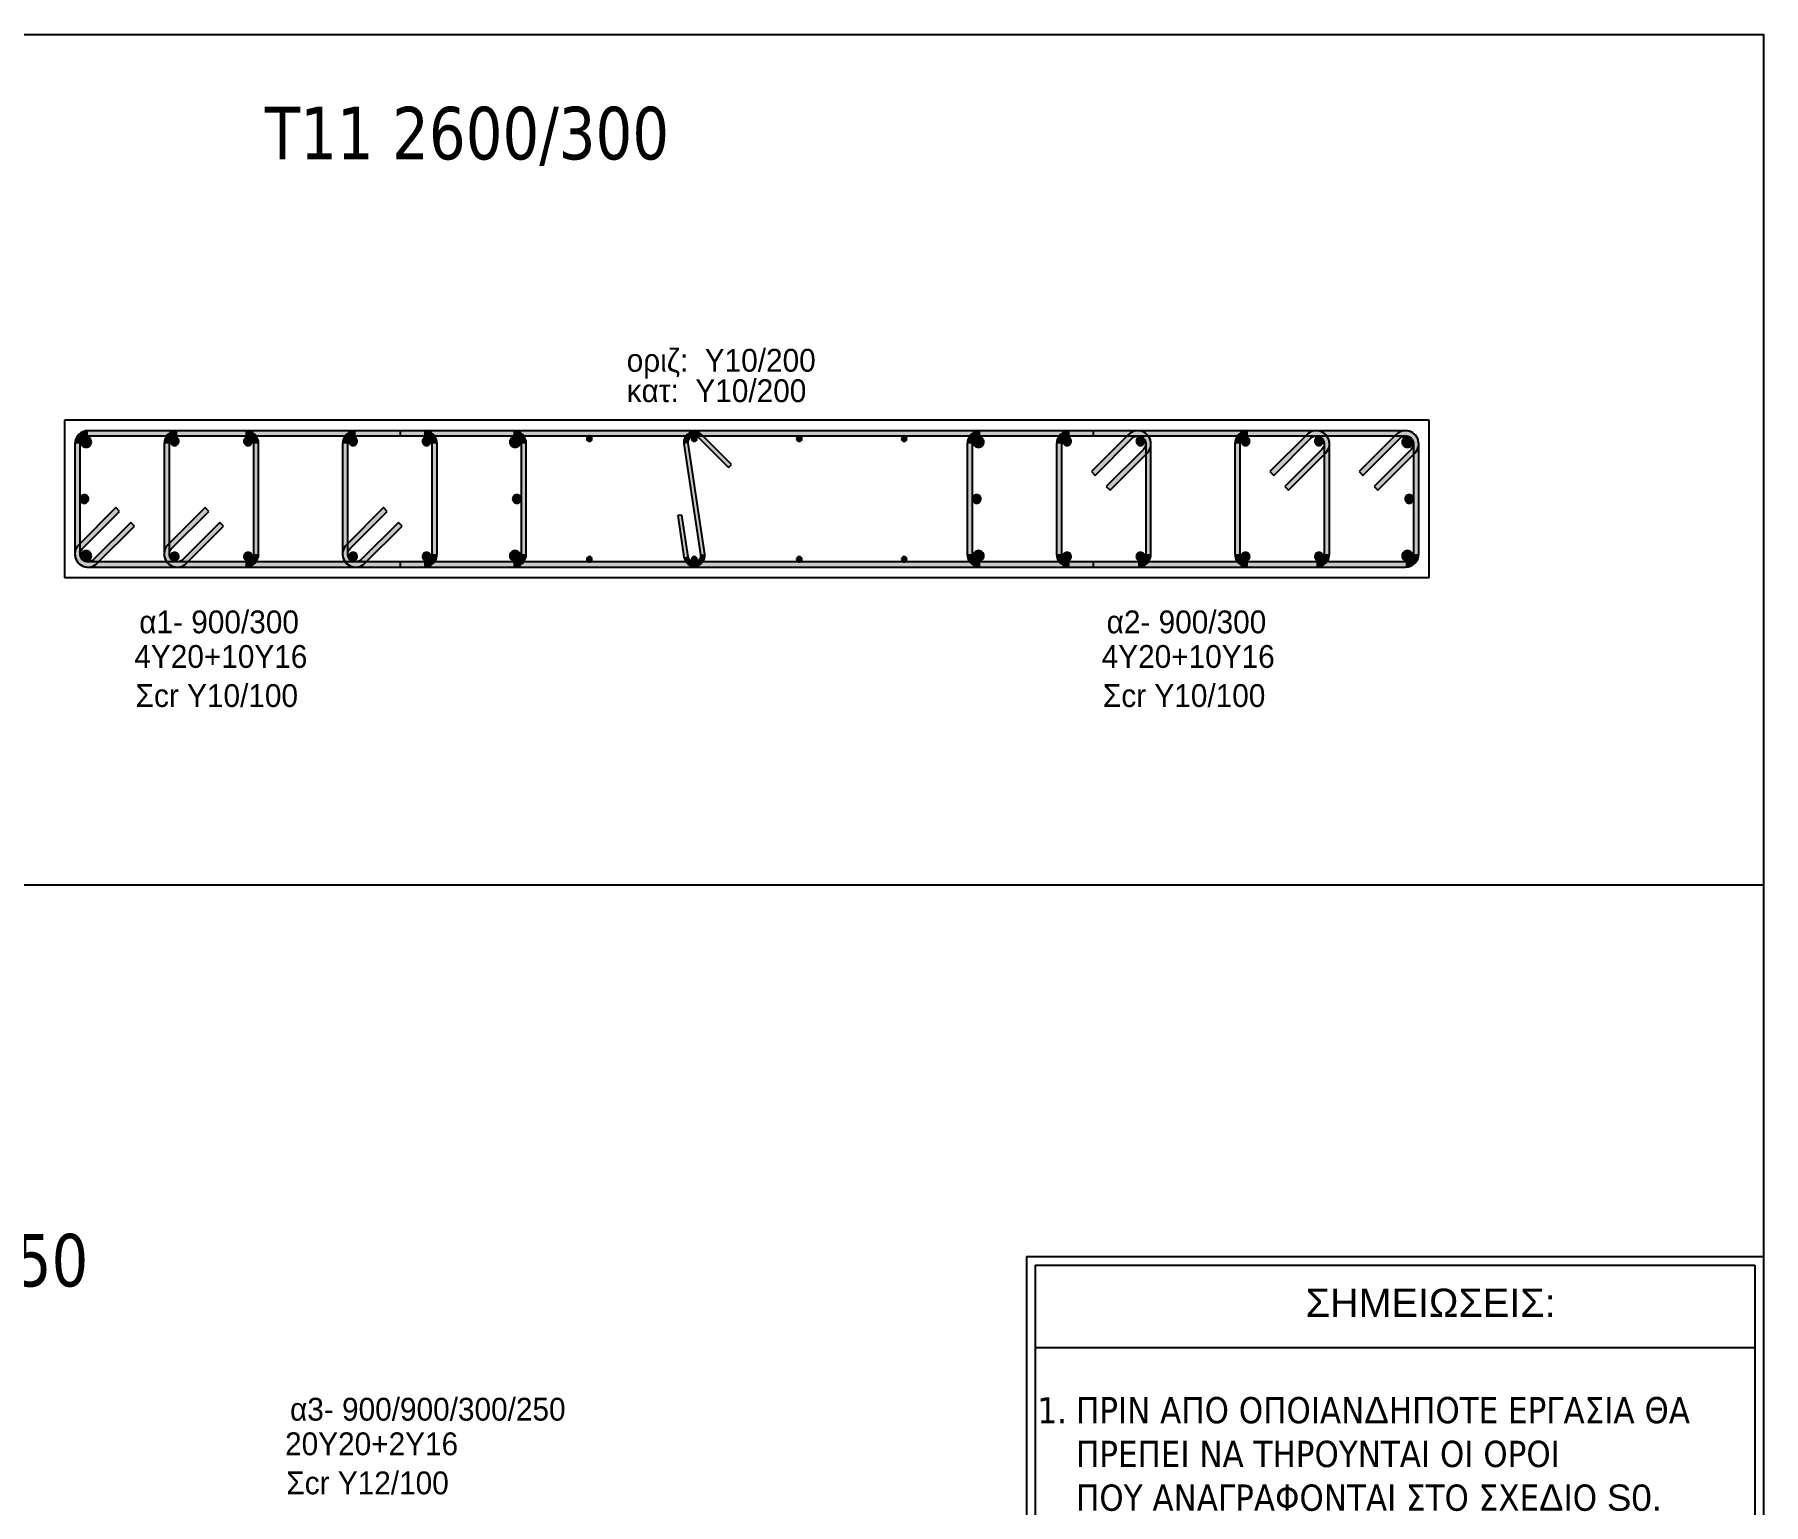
# Model space of a CAD drawing. Header units: millimetres. Extents: x -2171 to 1563, y -1758 to -1505.
# Drawn here: x 244 to 260.46, y -1604.26 to -1590.25 of the extents above; entities that cross this region are included whole.
import ezdxf

# ---------------------------------------------------------------- set-up
doc = ezdxf.new("R2010")
doc.units = ezdxf.units.MM
for name, color, linetype in [('-S-A3 PAGE', 3, 'Continuous'), ('-S_TEXT', 3, 'Continuous'), ('Col_Det', 7, 'Continuous'), ('Col_Det_Fill', 7, 'Continuous'), ('Geo_Col_Pro_1', 7, 'Continuous'), ('pinakaki', 153, 'Continuous')]:
    doc.layers.add(name, color=color, linetype=linetype)
doc.styles.add('S1Arl22_b_934_161', font='arial.ttf', dxfattribs={"width": 0.933629, "height": 0.002175})
doc.styles.get("Standard").update_dxf_attribs({"font": 'tahoma.ttf'})

# ---------------------------------------------------------------- blocks, each defined once
blk = doc.blocks.new('PINAKAKI')
at = {"layer": '-S-A3 PAGE', "ltscale": 5}
blk.add_line((121995.588, -208359.262), (121988.733, -208359.262), dxfattribs=at)
at = {"color": 0}
for p, q in [((121988.65, -208358.392), (121988.65, -208373.351)), ((121988.65, -208358.392), (121995.67, -208358.392)), ((121995.67, -208358.392), (121995.669, -208370.631)), ((121988.733, -208358.475), (121988.733, -208370.548)), ((121988.733, -208358.475), (121995.588, -208358.475)), ((121995.588, -208358.475), (121995.588, -208370.548))]:
    blk.add_line(p, q, dxfattribs=at)
at = {"layer": '-S_TEXT', "color": 3}
blk.add_text('1.', height=0.25, dxfattribs=at).set_placement((121988.755, -208359.983))
at = {"layer": '-S_TEXT', "color": 3, "insert": (121989.123, -208359.731), "char_height": 0.25, "attachment_point": 1}
blk.add_mtext_dynamic_manual_height_columns('ΠΡΙΝ ΑΠΟ ΟΠΟΙΑΝ{\\fArial|b0|i0|c186|p34;Δ}ΗΠΟΤΕ ΕΡΓΑΣΙΑ ΘΑ ΠΡΕΠΕΙ ΝΑ ΤΗΡΟΥΝΤΑΙ ΟΙ ΟΡΟΙ\\PΠΟΥ ΑΝΑΓΡΑΦΟΝΤΑΙ ΣΤΟ ΣΧΕ{\\fArial|b0|i0|c186|p34;Δ}ΙΟ {\\fArial|b0|i0|c186|p34;S0.}', width=6.38621, gutter_width=1, heights=[0], dxfattribs=at)
at = {"layer": 'pinakaki', "ltscale": 0.005, "insert": (121991.31, -208358.698), "char_height": 0.26955, "width": 6.67467, "attachment_point": 1}
blk.add_mtext('{\\fArial|b0|i0|c161|p34;ΣΗΜΕΙΩΣΕΙΣ:}', dxfattribs=at)

msp = doc.modelspace()

# ---------------------------------------------------------------- hatches: boundary and pattern name
at = {"layer": 'Col_Det_Fill'}
for color, points in [(252, [(244.5065, -1594.0747), (244.5065, -1594.0247, 0.4142136), (244.3815, -1594.1497), (244.4315, -1594.1497, -0.4142136)]), (252, [(244.4315, -1594.1497), (244.3815, -1594.1497), (244.3815, -1595.1997), (244.4315, -1595.1997)]), (12, [(244.4389, -1594.132, 0.4142136), (244.4889, -1594.182, 0.4142136), (244.5389, -1594.132, 0.4142136), (244.4889, -1594.082, 0.4142136)]), (252, [(248.5565, -1594.0747), (248.5565, -1594.0247), (244.5065, -1594.0247), (244.5065, -1594.0747)]), (252, [(245.3565, -1594.0747), (245.3565, -1594.0247, 0.4142136), (245.2315, -1594.1497), (245.2815, -1594.1497, -0.4142136)]), (252, [(245.2815, -1594.1497), (245.2315, -1594.1497), (245.2315, -1595.1997), (245.2815, -1595.1997)]), (56, [(245.2918, -1594.125, 0.4142136), (245.3318, -1594.165, 0.4142136), (245.3718, -1594.125, 0.4142136), (245.3318, -1594.085, 0.4142136)]), (252, [(246.0065, -1594.0747), (246.0065, -1594.0247), (245.3565, -1594.0247), (245.3565, -1594.0747)]), (56, [(245.9913, -1594.125, 0.4142136), (246.0313, -1594.165, 0.4142136), (246.0713, -1594.125, 0.4142136), (246.0313, -1594.085, 0.4142136)]), (252, [(246.0815, -1594.1497), (246.1315, -1594.1497, 0.4142136), (246.0065, -1594.0247), (246.0065, -1594.0747, -0.4142136)]), (252, [(246.0815, -1595.1997), (246.1315, -1595.1997), (246.1315, -1594.1497), (246.0815, -1594.1497)]), (252, [(247.0565, -1594.0747), (247.0565, -1594.0247, 0.4142136), (246.9315, -1594.1497), (246.9815, -1594.1497, -0.4142136)]), (252, [(246.9815, -1594.1497), (246.9315, -1594.1497), (246.9315, -1595.1997), (246.9815, -1595.1997)]), (56, [(246.9918, -1594.125, 0.4142136), (247.0318, -1594.165, 0.4142136), (247.0718, -1594.125, 0.4142136), (247.0318, -1594.085, 0.4142136)]), (252, [(247.7065, -1594.0747), (247.7065, -1594.0247), (247.0565, -1594.0247), (247.0565, -1594.0747)]), (252, [(254.0831, -1594.0747), (254.0831, -1594.0247), (247.48, -1594.0247), (247.48, -1594.0747)]), (56, [(247.6913, -1594.125, 0.4142136), (247.7313, -1594.165, 0.4142136), (247.7713, -1594.125, 0.4142136), (247.7313, -1594.085, 0.4142136)]), (252, [(247.7815, -1594.1497), (247.8315, -1594.1497, 0.4142136), (247.7065, -1594.0247), (247.7065, -1594.0747, -0.4142136)]), (252, [(247.7815, -1595.1997), (247.8315, -1595.1997), (247.8315, -1594.1497), (247.7815, -1594.1497)]), (12, [(248.5242, -1594.132, 0.4142136), (248.5742, -1594.182, 0.4142136), (248.6242, -1594.132, 0.4142136), (248.5742, -1594.082, 0.4142136)]), (252, [(248.6315, -1594.1497), (248.6815, -1594.1497, 0.4142136), (248.5565, -1594.0247), (248.5565, -1594.0747, -0.4142136)]), (252, [(248.6315, -1595.1997), (248.6815, -1595.1997), (248.6815, -1594.1497), (248.6315, -1594.1497)]), (133, [(249.2569, -1594.0997, 0.4142136), (249.2819, -1594.1247, 0.4142136), (249.3069, -1594.0997, 0.4142136), (249.2819, -1594.0747, 0.4142136)]), (252, [(250.1828, -1594.1495), (250.2223, -1594.1436, -0.7233449), (250.3241, -1594.0923), (250.3524, -1594.064, 0.7233449)]), (252, [(250.341, -1595.2058), (250.3806, -1595.1999), (250.2223, -1594.1436), (250.1828, -1594.1495)]), (133, [(250.2567, -1594.0997, 0.4142136), (250.2817, -1594.1247, 0.4142136), (250.3067, -1594.0997, 0.4142136), (250.2817, -1594.0747, 0.4142136)]), (252, [(250.3524, -1594.064), (250.3241, -1594.0923), (250.6069, -1594.3751), (250.6352, -1594.3468)]), (133, [(251.2564, -1594.0997, 0.4142136), (251.2814, -1594.1247, 0.4142136), (251.3064, -1594.0997, 0.4142136), (251.2814, -1594.0747, 0.4142136)]), (133, [(252.2562, -1594.0997, 0.4142136), (252.2812, -1594.1247, 0.4142136), (252.3062, -1594.0997, 0.4142136), (252.2812, -1594.0747, 0.4142136)]), (252, [(253.0065, -1594.0747), (253.0065, -1594.0247, 0.4142136), (252.8815, -1594.1497), (252.9315, -1594.1497, -0.4142136)]), (252, [(252.9315, -1594.1497), (252.8815, -1594.1497), (252.8815, -1595.1997), (252.9315, -1595.1997)]), (12, [(253.0389, -1594.132, 0.4142136), (252.9889, -1594.082, 0.4142136), (252.9389, -1594.132, 0.4142136), (252.9889, -1594.182, 0.4142136)]), (252, [(257.0565, -1594.0747), (257.0565, -1594.0247), (253.0065, -1594.0247), (253.0065, -1594.0747)]), (252, [(253.8565, -1594.0747), (253.8565, -1594.0247, 0.4142136), (253.7315, -1594.1497), (253.7815, -1594.1497, -0.4142136)]), (252, [(253.7815, -1594.1497), (253.7315, -1594.1497), (253.7315, -1595.1997), (253.7815, -1595.1997)]), (56, [(253.8718, -1594.125, 0.4142136), (253.8318, -1594.085, 0.4142136), (253.7918, -1594.125, 0.4142136), (253.8318, -1594.165, 0.4142136)]), (252, [(254.5065, -1594.0747), (254.5065, -1594.0247), (253.8565, -1594.0247), (253.8565, -1594.0747)]), (252, [(254.4535, -1594.0967), (254.4182, -1594.0613), (254.0646, -1594.4149), (254.1, -1594.4502)]), (252, [(254.5815, -1594.1497), (254.6315, -1594.1497, 0.6681786), (254.4182, -1594.0613), (254.4535, -1594.0967, -0.6681786)]), (56, [(254.5713, -1594.125, 0.4142136), (254.5313, -1594.085, 0.4142136), (254.4913, -1594.125, 0.4142136), (254.5313, -1594.165, 0.4142136)]), (252, [(254.5596, -1594.2027), (254.5949, -1594.2381, 0.6681786), (254.5065, -1594.0247), (254.5065, -1594.0747, -0.6681786)]), (252, [(254.5815, -1595.1997), (254.6315, -1595.1997), (254.6315, -1594.1497), (254.5815, -1594.1497)]), (252, [(255.5565, -1594.0747), (255.5565, -1594.0247, 0.4142136), (255.4315, -1594.1497), (255.4815, -1594.1497, -0.4142136)]), (252, [(255.4815, -1594.1497), (255.4315, -1594.1497), (255.4315, -1595.1997), (255.4815, -1595.1997)]), (56, [(255.5718, -1594.125, 0.4142136), (255.5318, -1594.085, 0.4142136), (255.4918, -1594.125, 0.4142136), (255.5318, -1594.165, 0.4142136)]), (252, [(256.2065, -1594.0747), (256.2065, -1594.0247), (255.5565, -1594.0247), (255.5565, -1594.0747)]), (252, [(256.1535, -1594.0967), (256.1182, -1594.0613), (255.7646, -1594.4149), (255.8, -1594.4502)]), (252, [(256.2815, -1594.1497), (256.3315, -1594.1497, 0.6681786), (256.1182, -1594.0613), (256.1535, -1594.0967, -0.6681786)]), (56, [(256.2713, -1594.125, 0.4142136), (256.2313, -1594.085, 0.4142136), (256.1913, -1594.125, 0.4142136), (256.2313, -1594.165, 0.4142136)]), (252, [(256.2596, -1594.2027), (256.2949, -1594.2381, 0.6681786), (256.2065, -1594.0247), (256.2065, -1594.0747, -0.6681786)]), (252, [(256.2815, -1595.1997), (256.3315, -1595.1997), (256.3315, -1594.1497), (256.2815, -1594.1497)]), (252, [(257.0035, -1594.0967), (256.9682, -1594.0613), (256.6146, -1594.4149), (256.65, -1594.4502)]), (252, [(257.1315, -1594.1497), (257.1815, -1594.1497, 0.6681786), (256.9682, -1594.0613), (257.0035, -1594.0967, -0.6681786)]), (12, [(257.1242, -1594.132, 0.4142136), (257.0742, -1594.082, 0.4142136), (257.0242, -1594.132, 0.4142136), (257.0742, -1594.182, 0.4142136)]), (252, [(257.1096, -1594.2027), (257.1449, -1594.2381, 0.6681786), (257.0565, -1594.0247), (257.0565, -1594.0747, -0.6681786)]), (252, [(257.1315, -1595.1997), (257.1815, -1595.1997), (257.1815, -1594.1497), (257.1315, -1594.1497)]), (252, [(254.206, -1594.5563), (254.2414, -1594.5916), (254.5949, -1594.2381), (254.5596, -1594.2027)]), (252, [(255.906, -1594.5563), (255.9414, -1594.5916), (256.2949, -1594.2381), (256.2596, -1594.2027)]), (252, [(256.756, -1594.5563), (256.7914, -1594.5916), (257.1449, -1594.2381), (257.1096, -1594.2027)]), (12, [(244.4315, -1594.6747, 0.4142136), (244.4715, -1594.7147, 0.4142136), (244.5115, -1594.6747, 0.4142136), (244.4715, -1594.6347, 0.4142136)]), (12, [(248.5515, -1594.6747, 0.4142136), (248.5915, -1594.7147, 0.4142136), (248.6315, -1594.6747, 0.4142136), (248.5915, -1594.6347, 0.4142136)]), (12, [(253.0115, -1594.6747, 0.4142136), (252.9715, -1594.6347, 0.4142136), (252.9315, -1594.6747, 0.4142136), (252.9715, -1594.7147, 0.4142136)]), (12, [(257.1315, -1594.6747, 0.4142136), (257.0915, -1594.6347, 0.4142136), (257.0515, -1594.6747, 0.4142136), (257.0915, -1594.7147, 0.4142136)]), (252, [(244.8071, -1594.7931), (244.7717, -1594.7578), (244.4182, -1595.1113), (244.4535, -1595.1467)]), (252, [(245.6571, -1594.7931), (245.6217, -1594.7578), (245.2682, -1595.1113), (245.3035, -1595.1467)]), (252, [(247.3571, -1594.7931), (247.3217, -1594.7578), (246.9682, -1595.1113), (247.0035, -1595.1467)]), (252, [(244.5596, -1595.2527), (244.5949, -1595.2881), (244.9485, -1594.9345), (244.9131, -1594.8992)]), (252, [(245.4096, -1595.2527), (245.4449, -1595.2881), (245.7985, -1594.9345), (245.7631, -1594.8992)]), (252, [(247.1096, -1595.2527), (247.1449, -1595.2881), (247.4985, -1594.9345), (247.4631, -1594.8992)]), (252, [(250.1631, -1594.828), (250.1235, -1594.8339), (250.1828, -1595.2295), (250.2223, -1595.2236)]), (252, [(244.4535, -1595.1467), (244.4182, -1595.1113, 0.6681786), (244.5065, -1595.3247), (244.5065, -1595.2747, -0.6681786)]), (252, [(245.3035, -1595.1467), (245.2682, -1595.1113, 0.6681786), (245.3565, -1595.3247), (245.3565, -1595.2747, -0.6681786)]), (252, [(247.0035, -1595.1467), (246.9682, -1595.1113, 0.6681786), (247.0565, -1595.3247), (247.0565, -1595.2747, -0.6681786)]), (252, [(244.4315, -1595.1997), (244.3815, -1595.1997, 0.6681786), (244.5949, -1595.2881), (244.5596, -1595.2527, -0.6681786)]), (12, [(244.4389, -1595.2174, 0.4142136), (244.4889, -1595.2674, 0.4142136), (244.5389, -1595.2174, 0.4142136), (244.4889, -1595.1674, 0.4142136)]), (252, [(244.5065, -1595.2747), (244.5065, -1595.3247), (248.5565, -1595.3247), (248.5565, -1595.2747)]), (252, [(245.2815, -1595.1997), (245.2315, -1595.1997, 0.6681786), (245.4449, -1595.2881), (245.4096, -1595.2527, -0.6681786)]), (56, [(245.2918, -1595.2245, 0.4142136), (245.3318, -1595.2645, 0.4142136), (245.3718, -1595.2245, 0.4142136), (245.3318, -1595.1845, 0.4142136)]), (252, [(245.3565, -1595.2747), (245.3565, -1595.3247), (246.0065, -1595.3247), (246.0065, -1595.2747)]), (56, [(245.9913, -1595.2245, 0.4142136), (246.0313, -1595.2645, 0.4142136), (246.0713, -1595.2245, 0.4142136), (246.0313, -1595.1845, 0.4142136)]), (252, [(246.0065, -1595.2747), (246.0065, -1595.3247, 0.4142136), (246.1315, -1595.1997), (246.0815, -1595.1997, -0.4142136)]), (252, [(246.9815, -1595.1997), (246.9315, -1595.1997, 0.6681786), (247.1449, -1595.2881), (247.1096, -1595.2527, -0.6681786)]), (56, [(246.9918, -1595.2245, 0.4142136), (247.0318, -1595.2645, 0.4142136), (247.0718, -1595.2245, 0.4142136), (247.0318, -1595.1845, 0.4142136)]), (252, [(247.0565, -1595.2747), (247.0565, -1595.3247), (247.7065, -1595.3247), (247.7065, -1595.2747)]), (252, [(247.48, -1595.2747), (247.48, -1595.3247), (254.0831, -1595.3247), (254.0831, -1595.2747)]), (56, [(247.6913, -1595.2245, 0.4142136), (247.7313, -1595.2645, 0.4142136), (247.7713, -1595.2245, 0.4142136), (247.7313, -1595.1845, 0.4142136)]), (252, [(247.7065, -1595.2747), (247.7065, -1595.3247, 0.4142136), (247.8315, -1595.1997), (247.7815, -1595.1997, -0.4142136)]), (12, [(248.5242, -1595.2174, 0.4142136), (248.5742, -1595.2674, 0.4142136), (248.6242, -1595.2174, 0.4142136), (248.5742, -1595.1674, 0.4142136)]), (252, [(248.5565, -1595.2747), (248.5565, -1595.3247, 0.4142136), (248.6815, -1595.1997), (248.6315, -1595.1997, -0.4142136)]), (133, [(249.2569, -1595.2497, 0.4142136), (249.2819, -1595.2747, 0.4142136), (249.3069, -1595.2497, 0.4142136), (249.2819, -1595.2247, 0.4142136)]), (252, [(250.2223, -1595.2236), (250.1828, -1595.2295, 1), (250.3806, -1595.1999), (250.341, -1595.2058, -1)]), (133, [(250.2567, -1595.2497, 0.4142136), (250.2817, -1595.2747, 0.4142136), (250.3067, -1595.2497, 0.4142136), (250.2817, -1595.2247, 0.4142136)]), (133, [(251.2564, -1595.2497, 0.4142136), (251.2814, -1595.2747, 0.4142136), (251.3064, -1595.2497, 0.4142136), (251.2814, -1595.2247, 0.4142136)]), (133, [(252.2562, -1595.2497, 0.4142136), (252.2812, -1595.2747, 0.4142136), (252.3062, -1595.2497, 0.4142136), (252.2812, -1595.2247, 0.4142136)]), (252, [(252.9315, -1595.1997), (252.8815, -1595.1997, 0.4142136), (253.0065, -1595.3247), (253.0065, -1595.2747, -0.4142136)]), (12, [(253.0389, -1595.2174, 0.4142136), (252.9889, -1595.1674, 0.4142136), (252.9389, -1595.2174, 0.4142136), (252.9889, -1595.2674, 0.4142136)]), (252, [(253.0065, -1595.2747), (253.0065, -1595.3247), (257.0565, -1595.3247), (257.0565, -1595.2747)]), (252, [(253.7815, -1595.1997), (253.7315, -1595.1997, 0.4142136), (253.8565, -1595.3247), (253.8565, -1595.2747, -0.4142136)]), (56, [(253.8718, -1595.2245, 0.4142136), (253.8318, -1595.1845, 0.4142136), (253.7918, -1595.2245, 0.4142136), (253.8318, -1595.2645, 0.4142136)]), (252, [(253.8565, -1595.2747), (253.8565, -1595.3247), (254.5065, -1595.3247), (254.5065, -1595.2747)]), (56, [(254.5713, -1595.2245, 0.4142136), (254.5313, -1595.1845, 0.4142136), (254.4913, -1595.2245, 0.4142136), (254.5313, -1595.2645, 0.4142136)]), (252, [(254.5065, -1595.2747), (254.5065, -1595.3247, 0.4142136), (254.6315, -1595.1997), (254.5815, -1595.1997, -0.4142136)]), (252, [(255.4815, -1595.1997), (255.4315, -1595.1997, 0.4142136), (255.5565, -1595.3247), (255.5565, -1595.2747, -0.4142136)]), (56, [(255.5718, -1595.2245, 0.4142136), (255.5318, -1595.1845, 0.4142136), (255.4918, -1595.2245, 0.4142136), (255.5318, -1595.2645, 0.4142136)]), (252, [(255.5565, -1595.2747), (255.5565, -1595.3247), (256.2065, -1595.3247), (256.2065, -1595.2747)]), (56, [(256.2713, -1595.2245, 0.4142136), (256.2313, -1595.1845, 0.4142136), (256.1913, -1595.2245, 0.4142136), (256.2313, -1595.2645, 0.4142136)]), (252, [(256.2065, -1595.2747), (256.2065, -1595.3247, 0.4142136), (256.3315, -1595.1997), (256.2815, -1595.1997, -0.4142136)]), (12, [(257.1242, -1595.2174, 0.4142136), (257.0742, -1595.1674, 0.4142136), (257.0242, -1595.2174, 0.4142136), (257.0742, -1595.2674, 0.4142136)]), (252, [(257.0565, -1595.2747), (257.0565, -1595.3247, 0.4142136), (257.1815, -1595.1997), (257.1315, -1595.1997, -0.4142136)])]:
    msp.add_hatch(color=color, dxfattribs=at).paths.add_polyline_path(points)

# ---------------------------------------------------------------- linework, layer by layer
at = {"layer": '-S_TEXT', "ltscale": 5}
msp.add_lwpolyline([(202.3173, -1590.2497), (260.4648, -1590.2497), (260.4648, -1630.2944), (202.3173, -1630.2944)], close=True, dxfattribs=at)
at = {"layer": 'Col_Det', "color": 7}
for points in [[(257.2815, -1593.9247), (244.2815, -1593.9247)], [(244.2815, -1593.9247), (244.2815, -1595.4247)], [(257.2815, -1595.4247), (257.2815, -1593.9247)], [(244.3815, -1594.1497), (244.3815, -1595.1997)], [(244.4315, -1595.1997), (244.4315, -1594.1497)], [(248.5565, -1594.0247), (244.5065, -1594.0247)], [(244.5065, -1594.0747), (248.5565, -1594.0747)], [(245.2315, -1594.1497), (245.2315, -1595.1997)], [(245.2815, -1595.1997), (245.2815, -1594.1497)], [(246.0065, -1594.0247), (245.3565, -1594.0247)], [(245.3565, -1594.0747), (246.0065, -1594.0747)], [(246.0815, -1594.1497), (246.0815, -1595.1997)], [(246.1315, -1595.1997), (246.1315, -1594.1497)], [(246.9315, -1594.1497), (246.9315, -1595.1997)], [(246.9815, -1595.1997), (246.9815, -1594.1497)], [(247.7065, -1594.0247), (247.0565, -1594.0247)], [(247.0565, -1594.0747), (247.7065, -1594.0747)], [(254.0831, -1594.0247), (247.48, -1594.0247)], [(247.48, -1594.0247), (247.48, -1594.0747)], [(247.48, -1594.0747), (254.0831, -1594.0747)], [(247.7815, -1594.1497), (247.7815, -1595.1997)], [(247.8315, -1595.1997), (247.8315, -1594.1497)], [(248.6315, -1594.1497), (248.6315, -1595.1997)], [(248.6815, -1595.1997), (248.6815, -1594.1497)], [(250.1828, -1594.1495), (250.341, -1595.2058)], [(250.3806, -1595.1999), (250.2223, -1594.1436)], [(250.3241, -1594.0923), (250.6069, -1594.3751)], [(250.6352, -1594.3468), (250.3524, -1594.064)], [(252.8815, -1594.1497), (252.8815, -1595.1997)], [(252.9315, -1595.1997), (252.9315, -1594.1497)], [(257.0565, -1594.0247), (253.0065, -1594.0247)], [(253.0065, -1594.0747), (257.0565, -1594.0747)], [(253.7315, -1594.1497), (253.7315, -1595.1997)], [(253.7815, -1595.1997), (253.7815, -1594.1497)], [(254.5065, -1594.0247), (253.8565, -1594.0247)], [(253.8565, -1594.0747), (254.5065, -1594.0747)], [(254.4182, -1594.0613), (254.0646, -1594.4149)], [(254.0831, -1594.0747), (254.0831, -1594.0247)], [(254.1, -1594.4502), (254.4535, -1594.0967)], [(254.5815, -1594.1497), (254.5815, -1595.1997)], [(254.6315, -1595.1997), (254.6315, -1594.1497)], [(255.4315, -1594.1497), (255.4315, -1595.1997)], [(255.4815, -1595.1997), (255.4815, -1594.1497)], [(256.2065, -1594.0247), (255.5565, -1594.0247)], [(255.5565, -1594.0747), (256.2065, -1594.0747)], [(256.1182, -1594.0613), (255.7646, -1594.4149)], [(255.8, -1594.4502), (256.1535, -1594.0967)], [(256.2815, -1594.1497), (256.2815, -1595.1997)], [(256.3315, -1595.1997), (256.3315, -1594.1497)], [(256.9682, -1594.0613), (256.6146, -1594.4149)], [(256.65, -1594.4502), (257.0035, -1594.0967)], [(257.1315, -1594.1497), (257.1315, -1595.1997)], [(257.1815, -1595.1997), (257.1815, -1594.1497)], [(254.5596, -1594.2027), (254.206, -1594.5563)], [(254.2414, -1594.5916), (254.5949, -1594.2381)], [(256.2596, -1594.2027), (255.906, -1594.5563)], [(255.9414, -1594.5916), (256.2949, -1594.2381)], [(257.1096, -1594.2027), (256.756, -1594.5563)], [(256.7914, -1594.5916), (257.1449, -1594.2381)], [(250.6069, -1594.3751), (250.6352, -1594.3468)], [(254.0646, -1594.4149), (254.1, -1594.4502)], [(255.7646, -1594.4149), (255.8, -1594.4502)], [(256.6146, -1594.4149), (256.65, -1594.4502)], [(254.206, -1594.5563), (254.2414, -1594.5916)], [(255.906, -1594.5563), (255.9414, -1594.5916)], [(256.756, -1594.5563), (256.7914, -1594.5916)], [(244.7717, -1594.7578), (244.4182, -1595.1113)], [(244.4535, -1595.1467), (244.8071, -1594.7931)], [(244.8071, -1594.7931), (244.7717, -1594.7578)], [(245.6217, -1594.7578), (245.2682, -1595.1113)], [(245.3035, -1595.1467), (245.6571, -1594.7931)], [(245.6571, -1594.7931), (245.6217, -1594.7578)], [(247.3217, -1594.7578), (246.9682, -1595.1113)], [(247.0035, -1595.1467), (247.3571, -1594.7931)], [(247.3571, -1594.7931), (247.3217, -1594.7578)], [(244.9131, -1594.8992), (244.5596, -1595.2527)], [(244.5949, -1595.2881), (244.9485, -1594.9345)], [(244.9485, -1594.9345), (244.9131, -1594.8992)], [(245.7631, -1594.8992), (245.4096, -1595.2527)], [(245.4449, -1595.2881), (245.7985, -1594.9345)], [(245.7985, -1594.9345), (245.7631, -1594.8992)], [(247.4631, -1594.8992), (247.1096, -1595.2527)], [(247.1449, -1595.2881), (247.4985, -1594.9345)], [(247.4985, -1594.9345), (247.4631, -1594.8992)], [(250.1631, -1594.828), (250.1235, -1594.8339)], [(250.1235, -1594.8339), (250.1828, -1595.2295)], [(250.2223, -1595.2236), (250.1631, -1594.828)], [(248.5565, -1595.2747), (244.5065, -1595.2747)], [(246.0065, -1595.2747), (245.3565, -1595.2747)], [(247.7065, -1595.2747), (247.0565, -1595.2747)], [(247.48, -1595.2747), (247.48, -1595.3247)], [(254.0831, -1595.2747), (247.48, -1595.2747)], [(257.0565, -1595.2747), (253.0065, -1595.2747)], [(254.5065, -1595.2747), (253.8565, -1595.2747)], [(254.0831, -1595.3247), (254.0831, -1595.2747)], [(256.2065, -1595.2747), (255.5565, -1595.2747)], [(244.2815, -1595.4247), (257.2815, -1595.4247)], [(244.5065, -1595.3247), (248.5565, -1595.3247)], [(245.3565, -1595.3247), (246.0065, -1595.3247)], [(247.0565, -1595.3247), (247.7065, -1595.3247)], [(247.48, -1595.3247), (254.0831, -1595.3247)], [(253.0065, -1595.3247), (257.0565, -1595.3247)], [(253.8565, -1595.3247), (254.5065, -1595.3247)], [(255.5565, -1595.3247), (256.2065, -1595.3247)]]:
    msp.add_lwpolyline(points, dxfattribs=at)
for points in [[(244.5065, -1594.0247, 0.4142136), (244.3815, -1594.1497)], [(244.4315, -1594.1497, -0.4142136), (244.5065, -1594.0747, -0.4142136)], [(244.4889, -1594.082, 0.4142136), (244.4389, -1594.132, 0.4142136)], [(244.4389, -1594.132, 0.4142136), (244.4889, -1594.182, 0.4142136)], [(244.5389, -1594.132, 0.4142136), (244.4889, -1594.082, 0.4142136)], [(244.4889, -1594.182, 0.4142136), (244.5389, -1594.132, 0.4142136)], [(245.3565, -1594.0247, 0.4142136), (245.2315, -1594.1497)], [(245.2815, -1594.1497, -0.4142136), (245.3565, -1594.0747, -0.4142136)], [(245.3318, -1594.085, 0.4142136), (245.2918, -1594.125, 0.4142136)], [(245.2918, -1594.125, 0.4142136), (245.3318, -1594.165, 0.4142136)], [(245.3718, -1594.125, 0.4142136), (245.3318, -1594.085, 0.4142136)], [(245.3318, -1594.165, 0.4142136), (245.3718, -1594.125, 0.4142136)], [(246.0313, -1594.085, 0.4142136), (245.9913, -1594.125, 0.4142136)], [(245.9913, -1594.125, 0.4142136), (246.0313, -1594.165, 0.4142136)], [(246.1315, -1594.1497, 0.4142136), (246.0065, -1594.0247)], [(246.0065, -1594.0747, -0.4142136), (246.0815, -1594.1497, -0.4142136)], [(246.0713, -1594.125, 0.4142136), (246.0313, -1594.085, 0.4142136)], [(246.0313, -1594.165, 0.4142136), (246.0713, -1594.125, 0.4142136)], [(247.0565, -1594.0247, 0.4142136), (246.9315, -1594.1497)], [(246.9815, -1594.1497, -0.4142136), (247.0565, -1594.0747, -0.4142136)], [(247.0318, -1594.085, 0.4142136), (246.9918, -1594.125, 0.4142136)], [(246.9918, -1594.125, 0.4142136), (247.0318, -1594.165, 0.4142136)], [(247.0718, -1594.125, 0.4142136), (247.0318, -1594.085, 0.4142136)], [(247.0318, -1594.165, 0.4142136), (247.0718, -1594.125, 0.4142136)], [(247.7313, -1594.085, 0.4142136), (247.6913, -1594.125, 0.4142136)], [(247.6913, -1594.125, 0.4142136), (247.7313, -1594.165, 0.4142136)], [(247.8315, -1594.1497, 0.4142136), (247.7065, -1594.0247)], [(247.7065, -1594.0747, -0.4142136), (247.7815, -1594.1497, -0.4142136)], [(247.7713, -1594.125, 0.4142136), (247.7313, -1594.085, 0.4142136)], [(247.7313, -1594.165, 0.4142136), (247.7713, -1594.125, 0.4142136)], [(248.5742, -1594.082, 0.4142136), (248.5242, -1594.132, 0.4142136)], [(248.5242, -1594.132, 0.4142136), (248.5742, -1594.182, 0.4142136)], [(248.6815, -1594.1497, 0.4142136), (248.5565, -1594.0247)], [(248.5565, -1594.0747, -0.4142136), (248.6315, -1594.1497, -0.4142136)], [(248.6242, -1594.132, 0.4142136), (248.5742, -1594.082, 0.4142136)], [(248.5742, -1594.182, 0.4142136), (248.6242, -1594.132, 0.4142136)], [(249.2819, -1594.0747, 0.4142136), (249.2569, -1594.0997, 0.4142136)], [(249.2569, -1594.0997, 0.4142136), (249.2819, -1594.1247, 0.4142136)], [(249.3069, -1594.0997, 0.4142136), (249.2819, -1594.0747, 0.4142136)], [(249.2819, -1594.1247, 0.4142136), (249.3069, -1594.0997, 0.4142136)], [(250.3524, -1594.064, 0.7233449), (250.1828, -1594.1495, 0.7233449)], [(250.2223, -1594.1436, -0.7233449), (250.3241, -1594.0923)], [(250.2817, -1594.0747, 0.4142136), (250.2567, -1594.0997, 0.4142136)], [(250.2567, -1594.0997, 0.4142136), (250.2817, -1594.1247, 0.4142136)], [(250.3067, -1594.0997, 0.4142136), (250.2817, -1594.0747, 0.4142136)], [(250.2817, -1594.1247, 0.4142136), (250.3067, -1594.0997, 0.4142136)], [(251.2814, -1594.0747, 0.4142136), (251.2564, -1594.0997, 0.4142136)], [(251.2564, -1594.0997, 0.4142136), (251.2814, -1594.1247, 0.4142136)], [(251.3064, -1594.0997, 0.4142136), (251.2814, -1594.0747, 0.4142136)], [(251.2814, -1594.1247, 0.4142136), (251.3064, -1594.0997, 0.4142136)], [(252.2812, -1594.0747, 0.4142136), (252.2562, -1594.0997, 0.4142136)], [(252.2562, -1594.0997, 0.4142136), (252.2812, -1594.1247, 0.4142136)], [(252.3062, -1594.0997, 0.4142136), (252.2812, -1594.0747, 0.4142136)], [(252.2812, -1594.1247, 0.4142136), (252.3062, -1594.0997, 0.4142136)], [(253.0065, -1594.0247, 0.4142136), (252.8815, -1594.1497)], [(252.9315, -1594.1497, -0.4142136), (253.0065, -1594.0747, -0.4142136)], [(252.9889, -1594.082, 0.4142136), (252.9389, -1594.132, 0.4142136)], [(252.9389, -1594.132, 0.4142136), (252.9889, -1594.182, 0.4142136)], [(253.0389, -1594.132, 0.4142136), (252.9889, -1594.082, 0.4142136)], [(252.9889, -1594.182, 0.4142136), (253.0389, -1594.132, 0.4142136)], [(253.8565, -1594.0247, 0.4142136), (253.7315, -1594.1497)], [(253.7815, -1594.1497, -0.4142136), (253.8565, -1594.0747, -0.4142136)], [(253.8318, -1594.085, 0.4142136), (253.7918, -1594.125, 0.4142136)], [(253.7918, -1594.125, 0.4142136), (253.8318, -1594.165, 0.4142136)], [(253.8718, -1594.125, 0.4142136), (253.8318, -1594.085, 0.4142136)], [(253.8318, -1594.165, 0.4142136), (253.8718, -1594.125, 0.4142136)], [(254.6315, -1594.1497, 0.6681786), (254.4182, -1594.0613)], [(254.4535, -1594.0967, -0.6681786), (254.5815, -1594.1497, -0.6681786)], [(254.5313, -1594.085, 0.4142136), (254.4913, -1594.125, 0.4142136)], [(254.4913, -1594.125, 0.4142136), (254.5313, -1594.165, 0.4142136)], [(254.5949, -1594.2381, 0.6681786), (254.5065, -1594.0247)], [(254.5065, -1594.0747, -0.6681786), (254.5596, -1594.2027, -0.6681786)], [(254.5713, -1594.125, 0.4142136), (254.5313, -1594.085, 0.4142136)], [(254.5313, -1594.165, 0.4142136), (254.5713, -1594.125, 0.4142136)], [(255.5565, -1594.0247, 0.4142136), (255.4315, -1594.1497)], [(255.4815, -1594.1497, -0.4142136), (255.5565, -1594.0747, -0.4142136)], [(255.5318, -1594.085, 0.4142136), (255.4918, -1594.125, 0.4142136)], [(255.4918, -1594.125, 0.4142136), (255.5318, -1594.165, 0.4142136)], [(255.5718, -1594.125, 0.4142136), (255.5318, -1594.085, 0.4142136)], [(255.5318, -1594.165, 0.4142136), (255.5718, -1594.125, 0.4142136)], [(256.3315, -1594.1497, 0.6681786), (256.1182, -1594.0613)], [(256.1535, -1594.0967, -0.6681786), (256.2815, -1594.1497, -0.6681786)], [(256.2313, -1594.085, 0.4142136), (256.1913, -1594.125, 0.4142136)], [(256.1913, -1594.125, 0.4142136), (256.2313, -1594.165, 0.4142136)], [(256.2949, -1594.2381, 0.6681786), (256.2065, -1594.0247)], [(256.2065, -1594.0747, -0.6681786), (256.2596, -1594.2027, -0.6681786)], [(256.2713, -1594.125, 0.4142136), (256.2313, -1594.085, 0.4142136)], [(256.2313, -1594.165, 0.4142136), (256.2713, -1594.125, 0.4142136)], [(257.1815, -1594.1497, 0.6681786), (256.9682, -1594.0613)], [(257.0035, -1594.0967, -0.6681786), (257.1315, -1594.1497, -0.6681786)], [(257.0742, -1594.082, 0.4142136), (257.0242, -1594.132, 0.4142136)], [(257.0242, -1594.132, 0.4142136), (257.0742, -1594.182, 0.4142136)], [(257.1449, -1594.2381, 0.6681786), (257.0565, -1594.0247)], [(257.0565, -1594.0747, -0.6681786), (257.1096, -1594.2027, -0.6681786)], [(257.1242, -1594.132, 0.4142136), (257.0742, -1594.082, 0.4142136)], [(257.0742, -1594.182, 0.4142136), (257.1242, -1594.132, 0.4142136)], [(244.4715, -1594.6347, 0.4142136), (244.4315, -1594.6747, 0.4142136)], [(244.5115, -1594.6747, 0.4142136), (244.4715, -1594.6347, 0.4142136)], [(248.5915, -1594.6347, 0.4142136), (248.5515, -1594.6747, 0.4142136)], [(248.6315, -1594.6747, 0.4142136), (248.5915, -1594.6347, 0.4142136)], [(252.9715, -1594.6347, 0.4142136), (252.9315, -1594.6747, 0.4142136)], [(253.0115, -1594.6747, 0.4142136), (252.9715, -1594.6347, 0.4142136)], [(257.0915, -1594.6347, 0.4142136), (257.0515, -1594.6747, 0.4142136)], [(257.1315, -1594.6747, 0.4142136), (257.0915, -1594.6347, 0.4142136)], [(244.4315, -1594.6747, 0.4142136), (244.4715, -1594.7147, 0.4142136)], [(244.4715, -1594.7147, 0.4142136), (244.5115, -1594.6747, 0.4142136)], [(248.5515, -1594.6747, 0.4142136), (248.5915, -1594.7147, 0.4142136)], [(248.5915, -1594.7147, 0.4142136), (248.6315, -1594.6747, 0.4142136)], [(252.9315, -1594.6747, 0.4142136), (252.9715, -1594.7147, 0.4142136)], [(252.9715, -1594.7147, 0.4142136), (253.0115, -1594.6747, 0.4142136)], [(257.0515, -1594.6747, 0.4142136), (257.0915, -1594.7147, 0.4142136)], [(257.0915, -1594.7147, 0.4142136), (257.1315, -1594.6747, 0.4142136)], [(244.4182, -1595.1113, 0.6681786), (244.5065, -1595.3247)], [(244.5065, -1595.2747, -0.6681786), (244.4535, -1595.1467, -0.6681786)], [(245.2682, -1595.1113, 0.6681786), (245.3565, -1595.3247)], [(245.3565, -1595.2747, -0.6681786), (245.3035, -1595.1467, -0.6681786)], [(246.9682, -1595.1113, 0.6681786), (247.0565, -1595.3247)], [(247.0565, -1595.2747, -0.6681786), (247.0035, -1595.1467, -0.6681786)], [(244.3815, -1595.1997, 0.6681786), (244.5949, -1595.2881)], [(244.5596, -1595.2527, -0.6681786), (244.4315, -1595.1997, -0.6681786)], [(244.4889, -1595.1674, 0.4142136), (244.4389, -1595.2174, 0.4142136)], [(244.4389, -1595.2174, 0.4142136), (244.4889, -1595.2674, 0.4142136)], [(244.5389, -1595.2174, 0.4142136), (244.4889, -1595.1674, 0.4142136)], [(244.4889, -1595.2674, 0.4142136), (244.5389, -1595.2174, 0.4142136)], [(245.2315, -1595.1997, 0.6681786), (245.4449, -1595.2881)], [(245.4096, -1595.2527, -0.6681786), (245.2815, -1595.1997, -0.6681786)], [(245.3318, -1595.1845, 0.4142136), (245.2918, -1595.2245, 0.4142136)], [(245.2918, -1595.2245, 0.4142136), (245.3318, -1595.2645, 0.4142136)], [(245.3718, -1595.2245, 0.4142136), (245.3318, -1595.1845, 0.4142136)], [(245.3318, -1595.2645, 0.4142136), (245.3718, -1595.2245, 0.4142136)], [(246.0313, -1595.1845, 0.4142136), (245.9913, -1595.2245, 0.4142136)], [(245.9913, -1595.2245, 0.4142136), (246.0313, -1595.2645, 0.4142136)], [(246.0065, -1595.3247, 0.4142136), (246.1315, -1595.1997)], [(246.0815, -1595.1997, -0.4142136), (246.0065, -1595.2747, -0.4142136)], [(246.0713, -1595.2245, 0.4142136), (246.0313, -1595.1845, 0.4142136)], [(246.0313, -1595.2645, 0.4142136), (246.0713, -1595.2245, 0.4142136)], [(246.9315, -1595.1997, 0.6681786), (247.1449, -1595.2881)], [(247.1096, -1595.2527, -0.6681786), (246.9815, -1595.1997, -0.6681786)], [(247.0318, -1595.1845, 0.4142136), (246.9918, -1595.2245, 0.4142136)], [(246.9918, -1595.2245, 0.4142136), (247.0318, -1595.2645, 0.4142136)], [(247.0718, -1595.2245, 0.4142136), (247.0318, -1595.1845, 0.4142136)], [(247.0318, -1595.2645, 0.4142136), (247.0718, -1595.2245, 0.4142136)], [(247.7313, -1595.1845, 0.4142136), (247.6913, -1595.2245, 0.4142136)], [(247.6913, -1595.2245, 0.4142136), (247.7313, -1595.2645, 0.4142136)], [(247.7065, -1595.3247, 0.4142136), (247.8315, -1595.1997)], [(247.7815, -1595.1997, -0.4142136), (247.7065, -1595.2747, -0.4142136)], [(247.7713, -1595.2245, 0.4142136), (247.7313, -1595.1845, 0.4142136)], [(247.7313, -1595.2645, 0.4142136), (247.7713, -1595.2245, 0.4142136)], [(248.5742, -1595.1674, 0.4142136), (248.5242, -1595.2174, 0.4142136)], [(248.5242, -1595.2174, 0.4142136), (248.5742, -1595.2674, 0.4142136)], [(248.5565, -1595.3247, 0.4142136), (248.6815, -1595.1997)], [(248.6315, -1595.1997, -0.4142136), (248.5565, -1595.2747, -0.4142136)], [(248.6242, -1595.2174, 0.4142136), (248.5742, -1595.1674, 0.4142136)], [(248.5742, -1595.2674, 0.4142136), (248.6242, -1595.2174, 0.4142136)], [(249.2819, -1595.2247, 0.4142136), (249.2569, -1595.2497, 0.4142136)], [(249.2569, -1595.2497, 0.4142136), (249.2819, -1595.2747, 0.4142136)], [(249.3069, -1595.2497, 0.4142136), (249.2819, -1595.2247, 0.4142136)], [(249.2819, -1595.2747, 0.4142136), (249.3069, -1595.2497, 0.4142136)], [(250.1828, -1595.2295, 1), (250.3806, -1595.1999)], [(250.341, -1595.2058, -1), (250.2223, -1595.2236, -1)], [(250.2817, -1595.2247, 0.4142136), (250.2567, -1595.2497, 0.4142136)], [(250.2567, -1595.2497, 0.4142136), (250.2817, -1595.2747, 0.4142136)], [(250.3067, -1595.2497, 0.4142136), (250.2817, -1595.2247, 0.4142136)], [(250.2817, -1595.2747, 0.4142136), (250.3067, -1595.2497, 0.4142136)], [(251.2814, -1595.2247, 0.4142136), (251.2564, -1595.2497, 0.4142136)], [(251.2564, -1595.2497, 0.4142136), (251.2814, -1595.2747, 0.4142136)], [(251.3064, -1595.2497, 0.4142136), (251.2814, -1595.2247, 0.4142136)], [(251.2814, -1595.2747, 0.4142136), (251.3064, -1595.2497, 0.4142136)], [(252.2812, -1595.2247, 0.4142136), (252.2562, -1595.2497, 0.4142136)], [(252.2562, -1595.2497, 0.4142136), (252.2812, -1595.2747, 0.4142136)], [(252.3062, -1595.2497, 0.4142136), (252.2812, -1595.2247, 0.4142136)], [(252.2812, -1595.2747, 0.4142136), (252.3062, -1595.2497, 0.4142136)], [(252.8815, -1595.1997, 0.4142136), (253.0065, -1595.3247)], [(253.0065, -1595.2747, -0.4142136), (252.9315, -1595.1997, -0.4142136)], [(252.9889, -1595.1674, 0.4142136), (252.9389, -1595.2174, 0.4142136)], [(252.9389, -1595.2174, 0.4142136), (252.9889, -1595.2674, 0.4142136)], [(253.0389, -1595.2174, 0.4142136), (252.9889, -1595.1674, 0.4142136)], [(252.9889, -1595.2674, 0.4142136), (253.0389, -1595.2174, 0.4142136)], [(253.7315, -1595.1997, 0.4142136), (253.8565, -1595.3247)], [(253.8565, -1595.2747, -0.4142136), (253.7815, -1595.1997, -0.4142136)], [(253.8318, -1595.1845, 0.4142136), (253.7918, -1595.2245, 0.4142136)], [(253.7918, -1595.2245, 0.4142136), (253.8318, -1595.2645, 0.4142136)], [(253.8718, -1595.2245, 0.4142136), (253.8318, -1595.1845, 0.4142136)], [(253.8318, -1595.2645, 0.4142136), (253.8718, -1595.2245, 0.4142136)], [(254.5313, -1595.1845, 0.4142136), (254.4913, -1595.2245, 0.4142136)], [(254.4913, -1595.2245, 0.4142136), (254.5313, -1595.2645, 0.4142136)], [(254.5065, -1595.3247, 0.4142136), (254.6315, -1595.1997)], [(254.5815, -1595.1997, -0.4142136), (254.5065, -1595.2747, -0.4142136)], [(254.5713, -1595.2245, 0.4142136), (254.5313, -1595.1845, 0.4142136)], [(254.5313, -1595.2645, 0.4142136), (254.5713, -1595.2245, 0.4142136)], [(255.4315, -1595.1997, 0.4142136), (255.5565, -1595.3247)], [(255.5565, -1595.2747, -0.4142136), (255.4815, -1595.1997, -0.4142136)], [(255.5318, -1595.1845, 0.4142136), (255.4918, -1595.2245, 0.4142136)], [(255.4918, -1595.2245, 0.4142136), (255.5318, -1595.2645, 0.4142136)], [(255.5718, -1595.2245, 0.4142136), (255.5318, -1595.1845, 0.4142136)], [(255.5318, -1595.2645, 0.4142136), (255.5718, -1595.2245, 0.4142136)], [(256.2313, -1595.1845, 0.4142136), (256.1913, -1595.2245, 0.4142136)], [(256.1913, -1595.2245, 0.4142136), (256.2313, -1595.2645, 0.4142136)], [(256.2065, -1595.3247, 0.4142136), (256.3315, -1595.1997)], [(256.2815, -1595.1997, -0.4142136), (256.2065, -1595.2747, -0.4142136)], [(256.2713, -1595.2245, 0.4142136), (256.2313, -1595.1845, 0.4142136)], [(256.2313, -1595.2645, 0.4142136), (256.2713, -1595.2245, 0.4142136)], [(257.0742, -1595.1674, 0.4142136), (257.0242, -1595.2174, 0.4142136)], [(257.0242, -1595.2174, 0.4142136), (257.0742, -1595.2674, 0.4142136)], [(257.0565, -1595.3247, 0.4142136), (257.1815, -1595.1997)], [(257.1315, -1595.1997, -0.4142136), (257.0565, -1595.2747, -0.4142136)], [(257.1242, -1595.2174, 0.4142136), (257.0742, -1595.1674, 0.4142136)], [(257.0742, -1595.2674, 0.4142136), (257.1242, -1595.2174, 0.4142136)]]:
    msp.add_lwpolyline(points, format="xyb", dxfattribs=at)
at = {"layer": 'Geo_Col_Pro_1', "color": 4, "linetype": 'Continuous', "ltscale": 0.5}
msp.add_line((202.3173, -1598.3514), (260.4648, -1598.3514), dxfattribs=at)

# ---------------------------------------------------------------- block references
at = {"layer": '-S_TEXT', "linetype": 'Continuous', "ltscale": 0.5}
msp.add_blockref('PINAKAKI', (-121735.2054, 206756.498), dxfattribs=at)

# ---------------------------------------------------------------- texts
at = {"layer": 'Col_Det', "color": 7, "style": 'S1Arl22_b_934_161', "width": 0.933629}
for s, p in [('οριζ:  Y10/200', (249.6377, -1593.4625)), ('κατ:  Y10/200', (249.6377, -1593.7525)), (' α1- 900/300', (244.9166, -1595.9553)), (' α2- 900/300', (254.1304, -1595.9553)), ('4Y20+10Y16', (244.9481, -1596.2849)), ('4Y20+10Y16', (254.1618, -1596.2849)), ('Σcr Y10/100', (244.96, -1596.6574)), ('Σcr Y10/100', (254.1737, -1596.6574)), (' α3- 900/900/300/250', (246.3525, -1603.458, 32.25)), ('20Y20+2Y16', (246.3839, -1603.7876, 32.25)), ('Σcr Y12/100', (246.3958, -1604.1601, 32.25))]:
    msp.add_text(s, height=0.2175, dxfattribs=at).set_placement(p)
at = {"layer": 'pinakaki', "color": 1, "width": 0.933629}
for s, p in [(' Τ11 2600/300 ', (246.0163, -1591.4384)), (' Τ9 2550/250 ', (240.8352, -1602.1783))]:
    msp.add_text(s, height=0.5, dxfattribs=at).set_placement(p)

doc.saveas('drawing.dxf')
